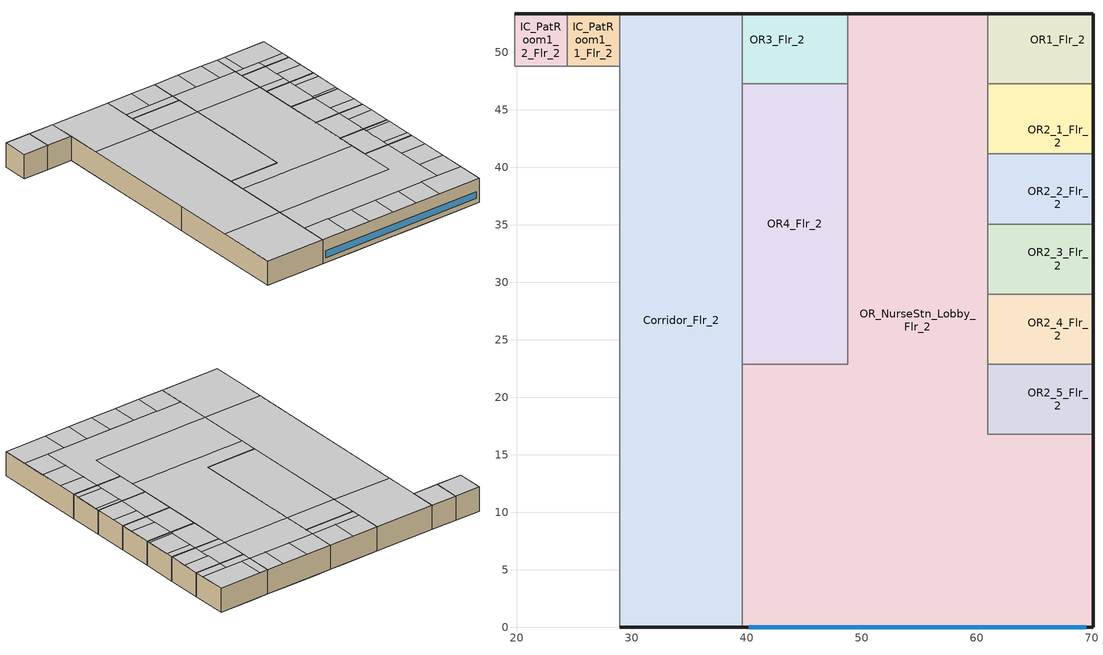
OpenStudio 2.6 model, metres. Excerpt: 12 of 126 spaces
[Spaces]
Corridor_Flr_2
 floor to Corridor_Flr_1: 39.62,53.34 39.62,0 28.96,0 28.96,53.34 z4.27
 wall outside: 39.62,53.34 28.96,53.34 / 28.96,0 39.62,0 z4.27:8.53
 wall adiabatic: 28.96,53.34 28.96,48.77 z4.27:8.53
 wall to OR3_Flr_2: 39.62,47.24 39.62,53.34 z4.27:8.53
 wall to OR4_Flr_2: 39.62,22.86 39.62,47.24 z4.27:8.53
 wall to OR_NurseStn_Lobby_Flr_2: 39.62,0 39.62,22.86 z4.27:8.53
 wall to ICU_Flr_2: 28.96,21.34 28.96,0 z4.27:8.53
 wall to ICU_NurseStn_Lobby_Flr_2: 28.96,48.77 28.96,21.34 z4.27:8.53
 ceiling to NurseStn_Lobby_Flr_3: 39.62,10.67 39.62,42.67 28.96,42.67 28.96,10.67 z8.53
 ceiling to Corridor_SE_Flr_3: 39.62,0 39.62,10.67 28.96,10.67 28.96,0 z8.53
 ceiling to Corridor_NW_Flr_3: 39.62,42.67 39.62,53.34 28.96,53.34 28.96,42.67 z8.53
OR_NurseStn_Lobby_Flr_2
 floor adiabatic: 45.72,4.57 45.72,0 39.62,0 39.62,4.57 z4.27; 57.91,53.34 57.91,48.77 51.82,48.77 51.82,53.34 z4.27; 51.82,4.57 51.82,0 45.72,0 45.72,4.57 z4.27; 70.1,9.14 70.1,4.57 64.01,4.57 64.01,9.14 z4.27; 70.1,13.72 70.1,9.14 64.01,9.14 64.01,13.72 z4.27; 57.91,4.57 57.91,0 51.82,0 51.82,4.57 z4.27; 64.01,4.57 64.01,0 57.91,0 57.91,4.57 z4.27; 51.82,53.34 51.82,48.77 48.77,48.77 48.77,53.34 z4.27; 60.96,53.34 60.96,48.77 57.91,48.77 57.91,53.34 z4.27
 floor to ER_Trauma1_Flr_1: 70.1,4.57 70.1,0 64.01,0 64.01,4.57 z4.27
 floor to ER_NurseStn_Lobby_Flr_1: 70.1,16.76 70.1,13.72 64.01,13.72 64.01,16.76 z4.27; 48.77,22.86 48.77,4.57 39.62,4.57 39.62,22.86 z4.27; 64.01,16.76 64.01,4.57 60.96,4.57 60.96,16.76 z4.27; 60.96,48.77 60.96,4.57 48.77,4.57 48.77,48.77 z4.27
 wall outside: 39.62,0 70.1,0 70.1,16.76 / 60.96,53.34 48.77,53.34 z4.27:8.53
 wall to OR4_Flr_2: 48.77,47.24 48.77,22.86 39.62,22.86 z4.27:8.53
 wall to OR3_Flr_2: 48.77,53.34 48.77,47.24 z4.27:8.53
 wall to OR1_Flr_2: 60.96,47.24 60.96,53.34 z4.27:8.53
 wall adiabatic: 70.1,16.76 60.96,16.76 60.96,22.86 60.96,28.96 60.96,35.05 60.96,41.15 60.96,47.24 z4.27:8.53
 window: 40.2,0 69.53,0 z5.18:6.4
 ceiling to PatRoom2_Flr_3: 70.1,0 70.1,4.57 62.48,4.57 62.48,0 z8.53
 ceiling to PhysTherapy_Flr_3: 60.96,19.81 60.96,42.67 48.77,42.67 48.77,22.86 39.62,22.86 39.62,19.81 z8.53
 ceiling to Corridor_NW_Flr_3: 60.96,42.67 60.96,48.77 48.77,48.77 48.77,42.67 z8.53
 ceiling adiabatic: 44.2,0 44.2,4.57 39.62,4.57 39.62,0 z8.53; 62.48,0 62.48,4.57 57.91,4.57 57.91,0 z8.53; 70.1,4.57 70.1,8.99 65.53,8.99 65.53,4.57 z8.53; 53.34,48.77 53.34,53.34 48.77,53.34 48.77,48.77 z8.53; 70.1,13.41 70.1,16.76 65.53,16.76 65.53,13.41 z8.53; 53.34,0 53.34,4.57 48.77,4.57 48.77,0 z8.53; 57.91,0 57.91,4.57 53.34,4.57 53.34,0 z8.53; 48.77,0 48.77,4.57 44.2,4.57 44.2,0 z8.53; 70.1,8.99 70.1,13.41 65.53,13.41 65.53,8.99 z8.53; 57.91,48.77 57.91,53.34 53.34,53.34 53.34,48.77 z8.53; 60.96,48.77 60.96,53.34 57.91,53.34 57.91,48.77 z8.53
 ceiling to Corridor_SE_Flr_3: 65.53,4.57 65.53,16.76 60.96,16.76 60.96,10.67 39.62,10.67 39.62,4.57 z8.53
 ceiling to NurseStn_Lobby_Flr_3: 60.96,10.67 60.96,19.81 39.62,19.81 39.62,10.67 z8.53
OR4_Flr_2
 floor to ER_NurseStn_Lobby_Flr_1: 48.77,47.24 48.77,22.86 39.62,22.86 39.62,47.24 z4.27
 wall to OR3_Flr_2: 48.77,47.24 39.62,47.24 z4.27:8.53
 ceiling to Corridor_NW_Flr_3: 48.77,42.67 48.77,47.24 39.62,47.24 39.62,42.67 z8.53
 ceiling to PhysTherapy_Flr_3: 48.77,22.86 48.77,42.67 39.62,42.67 39.62,22.86 z8.53
OR2_1_Flr_2
 floor adiabatic: 64.01,47.24 64.01,41.15 60.96,41.15 60.96,47.24 z4.27; 70.1,47.24 70.1,44.2 64.01,44.2 64.01,47.24 z4.27; 70.1,44.2 70.1,41.15 64.01,41.15 64.01,44.2 z4.27
 wall outside: 70.1,41.15 70.1,47.24 z4.27:8.53
 wall adiabatic: 70.1,47.24 60.96,47.24 60.96,41.15 70.1,41.15 z4.27:8.53
 ceiling adiabatic: 70.1,44.35 70.1,47.24 65.53,47.24 65.53,44.35 z8.53; 65.53,41.15 65.53,42.67 60.96,42.67 60.96,41.15 z8.53; 65.53,42.67 65.53,47.24 60.96,47.24 60.96,42.67 z8.53; 70.1,41.15 70.1,44.35 65.53,44.35 65.53,41.15 z8.53
OR3_Flr_2
 floor adiabatic: 48.77,53.34 48.77,48.77 45.72,48.77 45.72,53.34 z4.27; 45.72,53.34 45.72,48.77 39.62,48.77 39.62,53.34 z4.27
 floor to ER_NurseStn_Lobby_Flr_1: 48.77,48.77 48.77,47.24 39.62,47.24 39.62,48.77 z4.27
 wall outside: 48.77,53.34 39.62,53.34 z4.27:8.53
 ceiling to Corridor_NW_Flr_3: 48.77,47.24 48.77,48.77 39.62,48.77 39.62,47.24 z8.53
 ceiling adiabatic: 44.2,48.77 44.2,53.34 39.62,53.34 39.62,48.77 z8.53; 48.77,48.77 48.77,53.34 44.2,53.34 44.2,48.77 z8.53
OR1_Flr_2
 floor to ER_Trauma2_Flr_1: 70.1,53.34 70.1,48.77 64.01,48.77 64.01,53.34 z4.27
 floor adiabatic: 70.1,48.77 70.1,47.24 64.01,47.24 64.01,48.77 z4.27; 64.01,53.34 64.01,48.77 60.96,48.77 60.96,53.34 z4.27
 floor to ER_NurseStn_Lobby_Flr_1: 64.01,48.77 64.01,47.24 60.96,47.24 60.96,48.77 z4.27
 wall outside: 70.1,47.24 70.1,53.34 60.96,53.34 z4.27:8.53
 wall adiabatic: 60.96,47.24 70.1,47.24 z4.27:8.53
 ceiling adiabatic: 62.48,48.77 62.48,53.34 60.96,53.34 60.96,48.77 z8.53; 70.1,47.24 70.1,48.77 65.53,48.77 65.53,47.24 z8.53
 ceiling to Corridor_NW_Flr_3: 65.53,47.24 65.53,48.77 60.96,48.77 60.96,47.24 z8.53
 ceiling to PatRoom4_Flr_3: 70.1,48.77 70.1,53.34 62.48,53.34 62.48,48.77 z8.53
IC_PatRoom1_1_Flr_2
 floor adiabatic: 28.96,53.34 28.96,48.77 24.38,48.77 24.38,53.34 z4.27
 wall outside: 28.96,53.34 24.38,53.34 z4.27:8.53
 wall adiabatic: 24.38,53.34 24.38,48.77 28.96,48.77 28.96,53.34 z4.27:8.53
 ceiling adiabatic: 28.96,48.77 28.96,53.34 24.38,53.34 24.38,48.77 z8.53
OR2_5_Flr_2
 floor adiabatic: 64.01,22.86 64.01,16.76 60.96,16.76 60.96,22.86 z4.27; 70.1,22.86 70.1,16.76 64.01,16.76 64.01,22.86 z4.27
 wall outside: 70.1,16.76 70.1,22.86 z4.27:8.53
 wall adiabatic: 70.1,22.86 60.96,22.86 60.96,16.76 70.1,16.76 z4.27:8.53
 ceiling adiabatic: 70.1,22.25 70.1,22.86 65.53,22.86 65.53,22.25 z8.53; 65.53,16.76 65.53,22.86 60.96,22.86 60.96,16.76 z8.53; 65.53,16.76 70.1,16.76 70.1,17.83 65.53,17.83 z8.53; 70.1,17.83 70.1,22.25 65.53,22.25 65.53,17.83 z8.53
OR2_4_Flr_2
 floor adiabatic: 70.1,28.96 70.1,22.86 64.01,22.86 64.01,28.96 z4.27; 64.01,28.96 64.01,22.86 60.96,22.86 60.96,28.96 z4.27
 wall outside: 70.1,22.86 70.1,28.96 z4.27:8.53
 wall adiabatic: 70.1,28.96 60.96,28.96 60.96,22.86 70.1,22.86 z4.27:8.53
 ceiling adiabatic: 65.53,22.86 65.53,28.96 60.96,28.96 60.96,22.86 z8.53; 70.1,26.67 70.1,28.96 65.53,28.96 65.53,26.67 z8.53; 65.53,22.86 70.1,22.86 70.1,26.67 65.53,26.67 z8.53
OR2_3_Flr_2
 floor adiabatic: 70.1,35.05 70.1,28.96 64.01,28.96 64.01,35.05 z4.27; 60.96,35.05 64.01,35.05 64.01,28.96 60.96,28.96 z4.27
 wall outside: 70.1,28.96 70.1,35.05 z4.27:8.53
 wall adiabatic: 70.1,35.05 60.96,35.05 60.96,28.96 70.1,28.96 z4.27:8.53
 ceiling adiabatic: 70.1,31.09 70.1,35.05 65.53,35.05 65.53,31.09 z8.53; 65.53,28.96 65.53,35.05 60.96,35.05 60.96,28.96 z8.53; 70.1,28.96 70.1,31.09 65.53,31.09 65.53,28.96 z8.53
OR2_2_Flr_2
 floor adiabatic: 70.1,39.62 70.1,35.05 64.01,35.05 64.01,39.62 z4.27; 64.01,41.15 64.01,35.05 60.96,35.05 60.96,41.15 z4.27; 70.1,41.15 70.1,39.62 64.01,39.62 64.01,41.15 z4.27
 wall outside: 70.1,35.05 70.1,41.15 z4.27:8.53
 wall adiabatic: 70.1,41.15 60.96,41.15 60.96,35.05 70.1,35.05 z4.27:8.53
 ceiling adiabatic: 65.53,35.05 65.53,41.15 60.96,41.15 60.96,35.05 z8.53; 70.1,39.93 70.1,41.15 65.53,41.15 65.53,39.93 z8.53; 70.1,35.51 70.1,39.93 65.53,39.93 65.53,35.51 z8.53; 65.53,35.05 70.1,35.05 70.1,35.51 65.53,35.51 z8.53
IC_PatRoom1_2_Flr_2
 floor adiabatic: 24.38,53.34 24.38,48.77 19.81,48.77 19.81,53.34 z4.27
 wall outside: 24.38,53.34 19.81,53.34 z4.27:8.53
 wall adiabatic: 19.81,53.34 19.81,48.77 24.38,48.77 24.38,53.34 z4.27:8.53
 ceiling adiabatic: 24.38,48.77 24.38,53.34 19.81,53.34 19.81,48.77 z8.53
[Building]
NECB_2011Hospital: Standards Number of Stories=6; Standards Number of Above Ground Stories=5; Standards Building Type=Hospital
[Site]
Sherbrooke_PQ_CAN: Latitude {deg}=45.43; Longitude {deg}=-71.68; Time Zone {hr}=-5; Elevation {m}=241
[ClimateZones]
Climate Zone Institution Name 1=ASHRAE; Climate Zone Document Name 1=ANSI/ASHRAE Standard 169; Climate Zone Document Year 1=2006; Climate Zone Institution Name 2=CEC; Climate Zone Document Name 2=California Climate Zone Descriptions; Climate Zone Document Year 2=1995
[Site:WaterMainsTemperature]
Calculation Method=Correlation; Annual Average Outdoor Air Temperature {C}=4.28333; Maximum Difference In Monthly Average Outdoor Air Temperatures {deltaC}=28.2
[Site:GroundTemperature:BuildingSurface]
19.527, 19.502, 19.536, 19.598, 20.002, 21.64, 22.225, 22.375, 21.449, 20.121, 19.802, 19.633
[WindowMaterial:Blind]
Window Material Blind 1: Slat Width {m}=0.025; Slat Separation {m}=0.01875; Front Side Slat Beam Solar Reflectance=0.5; Back Side Slat Beam Solar Reflectance=0.5; Front Side Slat Diffuse Solar Reflectance=0.5; Back Side Slat Diffuse Solar Reflectance=0.5; Slat Beam Visible Transmittance=0
[ShadingControl]
Shading Control 1: Shading Type=InteriorBlind; Shading Device Material=Window Material Blind 1
[BuildingStory]
Building Story 3: Nominal Z Coordinate {m}=0; Nominal Floor to Floor Height {m}=4.2672
[Space] Building Story=Building Story 3
Name | Space Type | Thermal Zone
Corridor_Flr_2 | Space Function Hospital corr. >= 2.4m-sch-B | TZ-Corridor_Flr_2
OR_NurseStn_Lobby_Flr_2 | Space Function Hospital - nurses' station | TZ-OR_NurseStn_Lobby_Flr_2
OR4_Flr_2 | Space Function Hospital - operating room | TZ-OR4_Flr_2
OR2_1_Flr_2 | Space Function Hospital - operating room | TZ-OR2_1_Flr_2
OR3_Flr_2 | Space Function Hospital - operating room | TZ-OR3_Flr_2
OR1_Flr_2 | Space Function Hospital - operating room | TZ-OR1_Flr_2
IC_PatRoom1_1_Flr_2 | Space Function Hospital - patient room | TZ-IC_PatRoom1_1_Flr_2
OR2_5_Flr_2 | Space Function Hospital - operating room | TZ-OR2_5_Flr_2
OR2_4_Flr_2 | Space Function Hospital - operating room | TZ-OR2_4_Flr_2
OR2_3_Flr_2 | Space Function Hospital - operating room | TZ-OR2_3_Flr_2
OR2_2_Flr_2 | Space Function Hospital - operating room | TZ-OR2_2_Flr_2
IC_PatRoom1_2_Flr_2 | Space Function Hospital - patient room | TZ-IC_PatRoom1_2_Flr_2
[ThermalZone] Use Ideal Air Loads=No
Name | Multiplier
TZ-IC_PatRoom1_1_Flr_2; TZ-OR2_1_Flr_2 | 1
TZ-OR1_Flr_2; TZ-OR3_Flr_2; TZ-OR4_Flr_2; TZ-Corridor_Flr_2; TZ-OR_NurseStn_Lobby_Flr_2; TZ-OR2_2_Flr_2; TZ-OR2_3_Flr_2; TZ-OR2_4_Flr_2; TZ-OR2_5_Flr_2; TZ-IC_PatRoom1_2_Flr_2
[SpaceType] Standards Building Type=Space Function
Name | Standards Space Type
Space Function Hospital corr. >= 2.4m-sch-B | Hospital corr. >= 2.4m-sch-B
Space Function Hospital - nurses' station | Hospital - nurses' station
Space Function Hospital - patient room | Hospital - patient room
Space Function Hospital - operating room | Hospital - operating room
